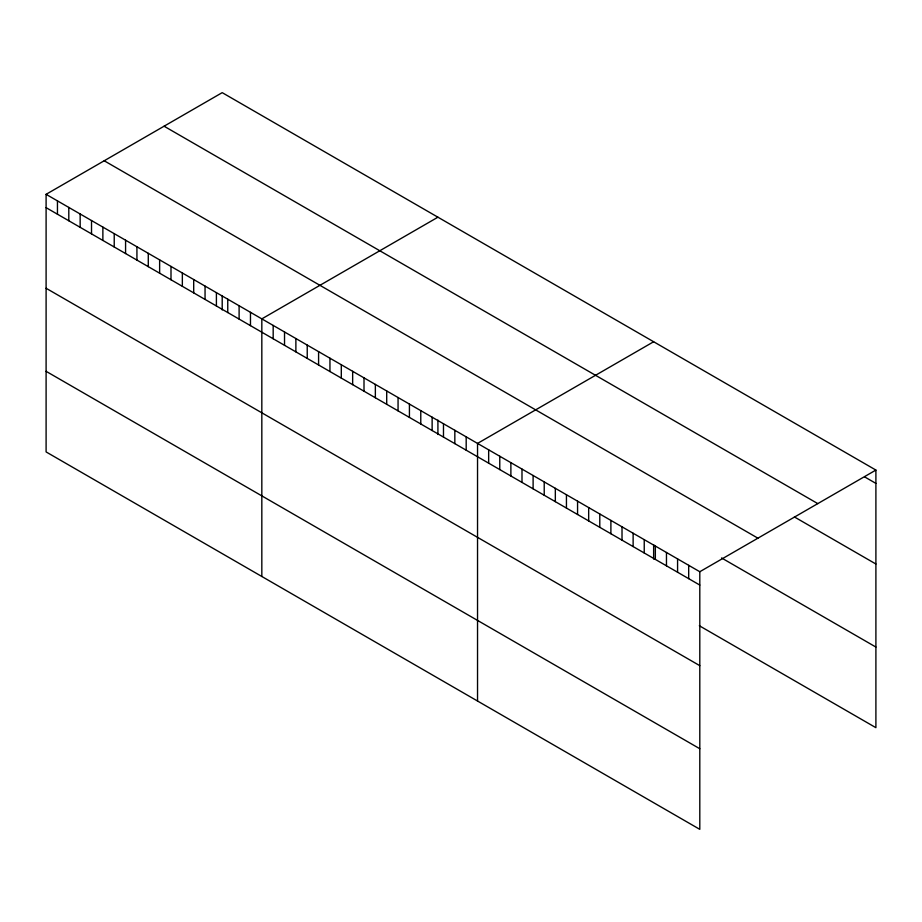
<?xml version="1.0" encoding="UTF-8"?>
<svg xmlns="http://www.w3.org/2000/svg" width="922" height="922" viewBox="0 0 922 922"><rect width="100%" height="100%" fill="white"/><g stroke="black" fill="none" stroke-linecap="round" stroke-linejoin="round"><path stroke-width="1.38" d="M46.1 194.323L699.798 571.732L699.798 829.351L46.1 451.93L46.1 194.323L222.202 92.649L875.9 470.07L875.9 727.677L699.325 625.738M437.915 217.2L261.825 318.874L261.825 576.481M653.64 341.751L477.538 443.413L477.538 701.031M699.798 571.732L875.9 470.07M864.79 476.985L875.9 483.393M164.081 126.21L817.791 503.619M794.407 516.954L875.9 564.01M104.209 160.774L757.919 538.183M721.557 557.948L875.9 647.06M46.1 207.657L699.798 585.067M46.1 288.263L699.798 665.672M46.1 371.324L699.798 748.733M688.688 565.324L688.688 578.647M677.578 558.905L677.578 572.228M666.468 552.485L666.468 565.82M655.346 546.066L655.346 559.4M653.64 544.66L653.64 559.055M644.236 539.658L644.236 552.981M633.126 533.239L633.126 546.573M622.016 526.819L622.016 540.154M610.894 520.411L610.894 533.734M599.784 513.992L599.784 527.326M588.674 507.573L588.674 520.907M577.564 501.153L577.564 514.488M566.442 494.745L566.442 508.068M555.332 488.326L555.332 501.66M544.222 481.906L544.222 495.241M533.112 475.498L533.112 488.821M521.99 469.079L521.99 482.413M510.88 462.66L510.88 475.994M499.77 456.252L499.77 469.575M488.66 449.832L488.66 463.167M466.186 436.855L466.186 450.19M454.834 430.309L454.834 443.632M443.482 423.751L443.482 437.086M437.915 420.109L437.915 434.504M432.13 417.193L432.13 430.528M420.778 410.636L420.778 423.97M409.426 404.09L409.426 417.412M398.062 397.532L398.062 410.855M386.71 390.974L386.71 404.309M375.358 384.416L375.358 397.751M364.006 377.859L364.006 391.193M352.653 371.312L352.653 384.635M341.301 364.755L341.301 378.089M329.949 358.197L329.949 371.531M318.586 351.639L318.586 364.974M307.233 345.093L307.233 358.416M295.881 338.535L295.881 351.87M284.529 331.978L284.529 345.312M273.177 325.42L273.177 338.754M250.473 312.316L250.473 325.639M239.109 305.758L239.109 319.093M227.757 299.201L227.757 312.535M222.202 295.559L222.202 309.953M216.405 292.643L216.405 305.977M205.053 286.097L205.053 299.42M193.701 279.539L193.701 292.873M182.349 272.981L182.349 286.316M170.996 266.423L170.996 279.758M159.633 259.877L159.633 273.2M148.281 253.32L148.281 266.654M136.929 246.762L136.929 260.096M125.576 240.204L125.576 253.538M114.224 233.658L114.224 246.981M102.872 227.1L102.872 240.423M91.52 220.542L91.52 233.877M80.156 213.985L80.156 227.319M68.804 207.427L68.804 220.761M57.452 200.881L57.452 214.204"/></g></svg>
